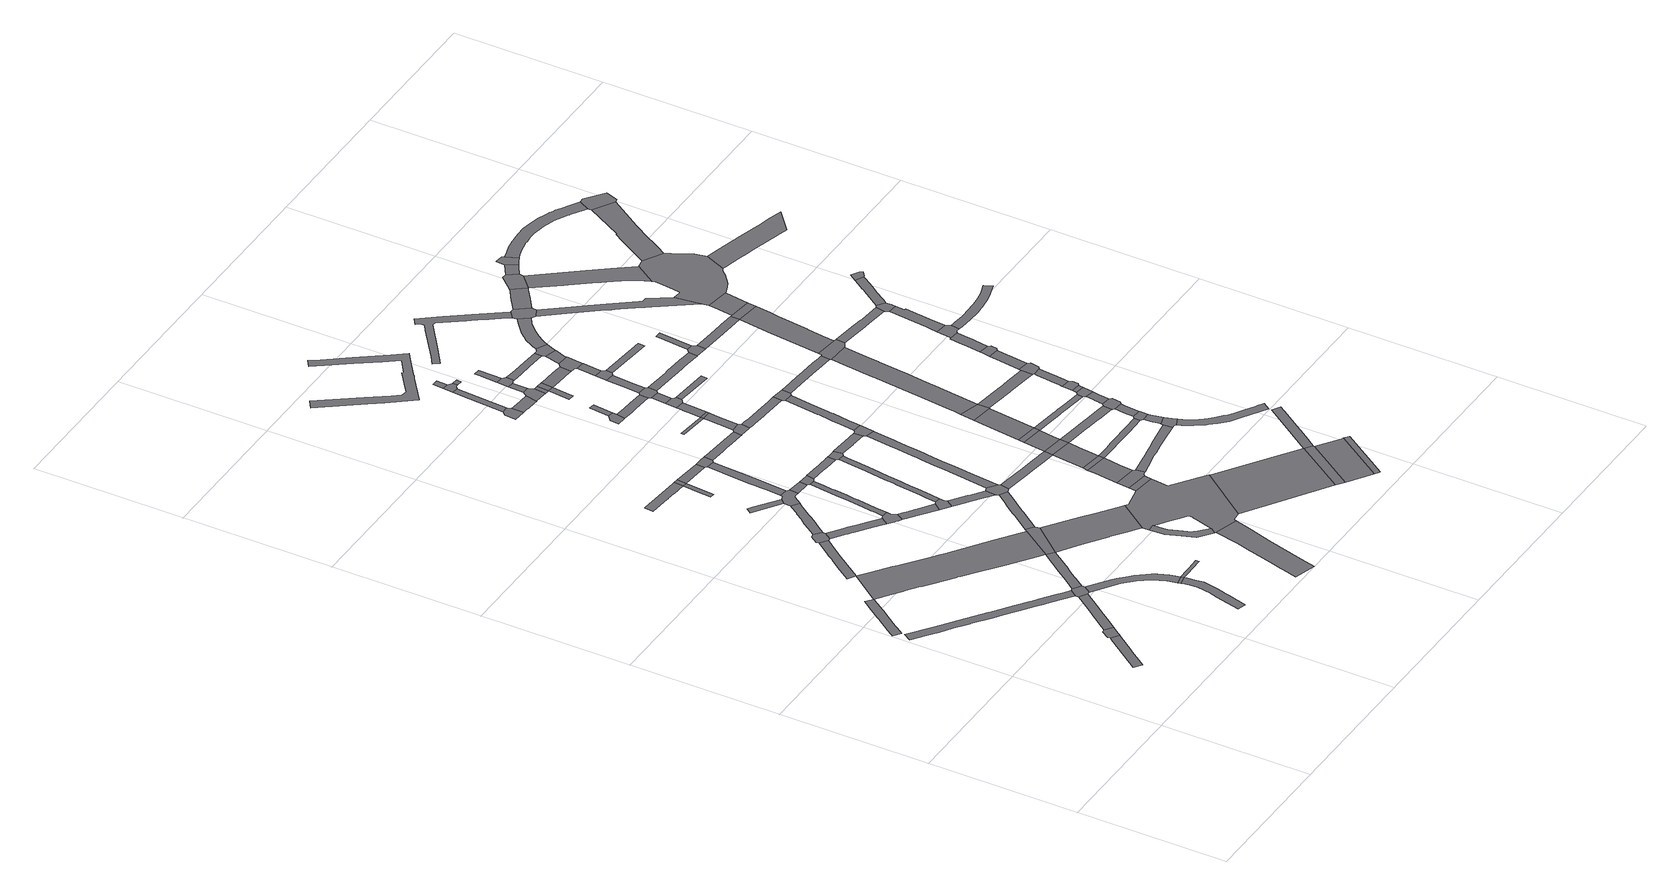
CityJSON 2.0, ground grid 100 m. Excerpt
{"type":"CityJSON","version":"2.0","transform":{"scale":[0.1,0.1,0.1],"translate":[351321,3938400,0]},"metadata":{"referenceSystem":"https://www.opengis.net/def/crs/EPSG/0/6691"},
"CityObjects":{
"road1":{"type":"Road","attributes":{"RoadStructureAttribute.sectionType":"1"},"geometry":[{"type":"MultiSurface","lod":"1","boundaries":[[[0,1,2,3,4,5,6,7,8]]]}]},
"road2":{"type":"Road","geometry":[{"type":"MultiSurface","lod":"1","boundaries":[[[9,4,3,10,11,12,13,14,15]]]}]},
"road3":{"type":"Road","attributes":{"RoadStructureAttribute.sectionType":"1"},"geometry":[{"type":"MultiSurface","lod":"1","boundaries":[[[16,17,18,19,20,21,22,23,24,25,26,27,28,29,30,31,32,33,34,35,36,37,38,39,40,41,42,43]]]}]},
"road4":{"type":"Road","attributes":{"RoadStructureAttribute.sectionType":"1"},"geometry":[{"type":"MultiSurface","lod":"1","boundaries":[[[44,45,46,47,48,49,14,13,50,51,52,53]]]}]},
"road5":{"type":"Road","attributes":{"function":"2","RoadStructureAttribute.sectionType":"1"},"geometry":[{"type":"MultiSurface","lod":"1","boundaries":[[[54,55,56,57,58,59,60,61,62,63,64,65,66,67,68,69,70,71,72,73,74,75,76,77,78,79,80,81,82,83,84,85,65,86,87,88,89,90,91,92,93,94,95,96,97,98,99,100,101,102,103,104]]]}]},
"road6":{"type":"Road","attributes":{"RoadStructureAttribute.sectionType":"1"},"geometry":[{"type":"MultiSurface","lod":"1","boundaries":[[[64,105,106,107,108,109,110,111,112,113,114,115,116,117]]]}]},
"road7":{"type":"Road","geometry":[{"type":"MultiSurface","lod":"1","boundaries":[[[43,42,44,53,118,119,120,121]]]}]},
"road8":{"type":"Road","attributes":{"RoadStructureAttribute.sectionType":"1"},"geometry":[{"type":"MultiSurface","lod":"1","boundaries":[[[122,123,124,125,126,127,128,129,130,131,132,133,134,135,136,137,138,119,118]]]}]},
"road9":{"type":"Road","attributes":{"RoadStructureAttribute.sectionType":"1"},"geometry":[{"type":"MultiSurface","lod":"1","boundaries":[[[139,140,141,142,143,144,145,146,147,148,149,150,151,152,153,154,155]]]}]},
"road10":{"type":"Road","attributes":{"RoadStructureAttribute.sectionType":"1"},"geometry":[{"type":"MultiSurface","lod":"1","boundaries":[[[120,156,157,158,159,160,161,162,103,163,164,121]]]}]},
"road11":{"type":"Road","geometry":[{"type":"MultiSurface","lod":"1","boundaries":[[[110,109,165,166,167,168,169,170]]]}]},
"road12":{"type":"Road","geometry":[{"type":"MultiSurface","lod":"1","boundaries":[[[127,148,147,128]]]}]},
"road13":{"type":"Road","attributes":{"RoadStructureAttribute.sectionType":"1"},"geometry":[{"type":"MultiSurface","lod":"1","boundaries":[[[171,172,173,174,175,176,166,165,177,178,179,180,181,182,183,184,185,186]]]}]},
"road14":{"type":"Road","attributes":{"RoadStructureAttribute.sectionType":"1"},"geometry":[{"type":"MultiSurface","lod":"1","boundaries":[[[187,188,189,190,191,192,193,194,168,167,195,196,197,198,199,200,201,202,203,204]]]}]},
"road15":{"type":"Road","attributes":{"RoadStructureAttribute.sectionType":"1"},"geometry":[{"type":"MultiSurface","lod":"1","boundaries":[[[147,205,206,207,208,209,210,128]]]}]},
"road16":{"type":"Road","attributes":{"RoadStructureAttribute.sectionType":"1"},"geometry":[{"type":"MultiSurface","lod":"1","boundaries":[[[211,212,213,214,215,216,217,218,219,220,221,222,223,224,225]]]}]},
"road17":{"type":"Road","attributes":{"RoadStructureAttribute.sectionType":"1"},"geometry":[{"type":"MultiSurface","lod":"1","boundaries":[[[226,227,228,229,230]]]}]},
"road18":{"type":"Road","geometry":[{"type":"MultiSurface","lod":"1","boundaries":[[[104,103,162,231,232,233]]]}]},
"road19":{"type":"Road","geometry":[{"type":"MultiSurface","lod":"1","boundaries":[[[185,234,235,236,237,238,239,240,241,242,186]]]}]},
"road20":{"type":"Road","geometry":[{"type":"MultiSurface","lod":"1","boundaries":[[[203,243,244,245,246,247,248,249,226,230,204]]]}]},
"road21":{"type":"Road","geometry":[{"type":"MultiSurface","lod":"1","boundaries":[[[250,211,225,251]]]}]},
"road22":{"type":"Road","attributes":{"RoadStructureAttribute.sectionType":"1"},"geometry":[{"type":"MultiSurface","lod":"1","boundaries":[[[252,253,254,255,256,238,237,257,258,259]]]}]},
"road23":{"type":"Road","attributes":{"RoadStructureAttribute.sectionType":"1"},"geometry":[{"type":"MultiSurface","lod":"1","boundaries":[[[250,251,225,260,261,262,251,263,264]]]}]},
"road24":{"type":"Road","attributes":{"RoadStructureAttribute.sectionType":"1"},"geometry":[{"type":"MultiSurface","lod":"1","boundaries":[[[241,265,266,267,268,269,270,271,272,273,274,275,276,277,278,279,280,281,282,283,284,285,286,242]]]}]},
"road25":{"type":"Road","attributes":{"function":"2","RoadStructureAttribute.sectionType":"1"},"geometry":[{"type":"MultiSurface","lod":"1","boundaries":[[[287,288,289,290,231,162,291,292,293,294,295,296,297,298]]]}]},
"road26":{"type":"Road","attributes":{"RoadStructureAttribute.sectionType":"1"},"geometry":[{"type":"MultiSurface","lod":"1","boundaries":[[[299,246,245,300]]]}]},
"road27":{"type":"Road","attributes":{"RoadStructureAttribute.sectionType":"1"},"geometry":[{"type":"MultiSurface","lod":"1","boundaries":[[[301,302,303,304,305,306,307,308,309,310,311,312,313,314]]]}]},
"road28":{"type":"Road","geometry":[{"type":"MultiSurface","lod":"1","boundaries":[[[315,252,259,316,317,318,319,320]]]}]},
"road29":{"type":"Road","attributes":{"RoadStructureAttribute.sectionType":"1"},"geometry":[{"type":"MultiSurface","lod":"1","boundaries":[[[321,322,323,324,325,326,327,248,247,328,329,330,331,332]]]}]},
"road30":{"type":"Road","attributes":{"RoadStructureAttribute.sectionType":"1"},"geometry":[{"type":"MultiSurface","lod":"1","boundaries":[[[333,334,335,336,337,338,233,232,339,340,341,342,343]]]}]},
"road31":{"type":"Road","geometry":[{"type":"MultiSurface","lod":"1","boundaries":[[[344,345,346,347,348,349,350,351,352,353,354,355,356,357,358]]]}]},
"road32":{"type":"Road","geometry":[{"type":"MultiSurface","lod":"1","boundaries":[[[276,275,359,360,361,299,300]]]}]},
"road33":{"type":"Road","attributes":{"RoadStructureAttribute.sectionType":"1"},"geometry":[{"type":"MultiSurface","lod":"1","boundaries":[[[362,363,364,365,318,317,366,367,368,369,370]]]}]},
"road34":{"type":"Road","geometry":[{"type":"MultiSurface","lod":"1","boundaries":[[[263,321,332,371,372,373,374,375,376,377,264]]]}]},
"road35":{"type":"Road","attributes":{"RoadStructureAttribute.sectionType":"1"},"geometry":[{"type":"MultiSurface","lod":"1","boundaries":[[[378,379,380,381,382,383,384,385,386,387,388,389,390,391,392,393,394,395,396,397,398,399,315,320]]]}]},
"road36":{"type":"Road","attributes":{"RoadStructureAttribute.sectionType":"1"},"geometry":[{"type":"MultiSurface","lod":"1","boundaries":[[[359,400,401,402,403,404,405,406,407,408,409,410,411,412,360]]]}]},
"road37":{"type":"Road","geometry":[{"type":"MultiSurface","lod":"1","boundaries":[[[413,343,342,414,415,416,417,362,370]]]}]},
"road38":{"type":"Road","attributes":{"RoadStructureAttribute.sectionType":"1"},"geometry":[{"type":"MultiSurface","lod":"1","boundaries":[[[418,419,420,421,422,423,424,425,426,373,372]]]}]},
"road39":{"type":"Road","geometry":[{"type":"MultiSurface","lod":"1","boundaries":[[[344,358,427,428,429,430,431,432,433,434,435,436,437,350,349,314,313,438,439,440,441,442,443,444,445,446,287,298]]]}]},
"road40":{"type":"Road","geometry":[{"type":"MultiSurface","lod":"1","boundaries":[[[447,448,449,450,451,452,453]]]}]},
"road41":{"type":"Road","geometry":[{"type":"MultiSurface","lod":"1","boundaries":[[[388,454,455,456,457,458,459,406,405,389]]]}]},
"road42":{"type":"Road","attributes":{"RoadStructureAttribute.sectionType":"1"},"geometry":[{"type":"MultiSurface","lod":"1","boundaries":[[[460,461,462,463,464,465,466,467,468,469,470,471,472,473,417,416,474,475,476,477,478,479,480,481,482,483,484,485,486,487,488,489]]]}]},
"road43":{"type":"Road","geometry":[{"type":"MultiSurface","lod":"1","boundaries":[[[490,491,492,493,494,495]]]}]},
"road44":{"type":"Road","attributes":{"RoadStructureAttribute.sectionType":"1"},"geometry":[{"type":"MultiSurface","lod":"1","boundaries":[[[496,497,448,447,498,499]]]}]},
"road45":{"type":"Road","attributes":{"RoadStructureAttribute.sectionType":"1"},"geometry":[{"type":"MultiSurface","lod":"1","boundaries":[[[500,501,502,503,453,452,504,505,506,507,508]]]}]},
"road46":{"type":"Road","attributes":{"RoadStructureAttribute.sectionType":"1"},"geometry":[{"type":"MultiSurface","lod":"1","boundaries":[[[509,510,511,512,513,514,515,516,517,518,519,520,521,522,523,524,415,414]]]}]},
"road47":{"type":"Road","attributes":{"RoadStructureAttribute.sectionType":"1"},"geometry":[{"type":"MultiSurface","lod":"1","boundaries":[[[525,526,527,528]]]}]},
"road48":{"type":"Road","attributes":{"RoadStructureAttribute.sectionType":"1"},"geometry":[{"type":"MultiSurface","lod":"1","boundaries":[[[529,530,531,532,533,534,535,536,537,538,539,540,541,542,543,544,545,546,547,548,549,550,551,552,553,554,555]]]}]},
"road49":{"type":"Road","attributes":{"function":"3","RoadStructureAttribute.sectionType":"1"},"geometry":[{"type":"MultiSurface","lod":"1","boundaries":[[[556,557,445,444]]]}]},
"road50":{"type":"Road","geometry":[{"type":"MultiSurface","lod":"1","boundaries":[[[558,559,560,424,423,561,562,563]]]}]},
"road51":{"type":"Road","attributes":{"RoadStructureAttribute.sectionType":"1"},"geometry":[{"type":"MultiSurface","lod":"1","boundaries":[[[564,565,566,567,568,569,570,571,455,454]]]}]},
"road52":{"type":"Road","attributes":{"RoadStructureAttribute.sectionType":"1"},"geometry":[{"type":"MultiSurface","lod":"1","boundaries":[[[490,572,573,491]]]}]},
"road53":{"type":"Road","geometry":[{"type":"MultiSurface","lod":"1","boundaries":[[[556,574,575,576,577,578,557]]]}]},
"road54":{"type":"Road","geometry":[{"type":"MultiSurface","lod":"1","boundaries":[[[579,496,499,580,581,582,583]]]}]},
"road55":{"type":"Road","attributes":{"RoadStructureAttribute.sectionType":"1"},"geometry":[{"type":"MultiSurface","lod":"1","boundaries":[[[584,585,579,583]]]}]},
"road56":{"type":"Road","attributes":{"RoadStructureAttribute.sectionType":"1"},"geometry":[{"type":"MultiSurface","lod":"1","boundaries":[[[586,587,560,559,588,589,590,528]]]}]},
"road57":{"type":"Road","geometry":[{"type":"MultiSurface","lod":"1","boundaries":[[[507,591,592,593,594,595,596,597,508]]]}]},
"road58":{"type":"Road","attributes":{"function":"3","RoadStructureAttribute.sectionType":"1"},"geometry":[{"type":"MultiSurface","lod":"1","boundaries":[[[598,599,600,578,577,601,602,603]]]}]},
"road59":{"type":"Road","attributes":{"RoadStructureAttribute.sectionType":"1"},"geometry":[{"type":"MultiSurface","lod":"1","boundaries":[[[494,604,605,606,607,608,609,610,495]]]}]},
"road60":{"type":"Road","geometry":[{"type":"MultiSurface","lod":"1","boundaries":[[[590,611,525,528]]]}]},
"road61":{"type":"Road","attributes":{"RoadStructureAttribute.sectionType":"1"},"geometry":[{"type":"MultiSurface","lod":"1","boundaries":[[[612,613,582,581]]]}]},
"road62":{"type":"Road","attributes":{"RoadStructureAttribute.sectionType":"1"},"geometry":[{"type":"MultiSurface","lod":"1","boundaries":[[[596,614,615,597]]]}]},
"road63":{"type":"Road","attributes":{"RoadStructureAttribute.sectionType":"1"},"geometry":[{"type":"MultiSurface","lod":"1","boundaries":[[[616,617,618,619,620,621]]]}]},
"road64":{"type":"Road","geometry":[{"type":"MultiSurface","lod":"1","boundaries":[[[598,603,622,623]]]}]},
"road65":{"type":"Road","attributes":{"RoadStructureAttribute.sectionType":"1"},"geometry":[{"type":"MultiSurface","lod":"1","boundaries":[[[611,624,625,626,627,628,629,630,631,632,633,525]]]}]},
"road66":{"type":"Road","attributes":{"RoadStructureAttribute.sectionType":"1"},"geometry":[{"type":"MultiSurface","lod":"1","boundaries":[[[593,616,634,635,594]]]}]},
"road67":{"type":"Road","geometry":[{"type":"MultiSurface","lod":"1","boundaries":[[[636,637,638,639,640,641,568,567,460,489]]]}]},
"road68":{"type":"Road","geometry":[{"type":"MultiSurface","lod":"1","boundaries":[[[616,621,642,634]]]}]},
"road69":{"type":"Road","geometry":[{"type":"MultiSurface","lod":"1","boundaries":[[[614,643,644,645,646,647,648,649,615]]]}]},
"road70":{"type":"Road","attributes":{"function":"2","RoadStructureAttribute.sectionType":"1"},"geometry":[{"type":"MultiSurface","lod":"1","boundaries":[[[650,651,652,440,439,653]]]}]},
"road71":{"type":"Road","attributes":{"function":"3","RoadStructureAttribute.sectionType":"1"},"geometry":[{"type":"MultiSurface","lod":"1","boundaries":[[[622,654,655,656,657,514,623]]]}]},
"road72":{"type":"Road","geometry":[{"type":"MultiSurface","lod":"1","boundaries":[[[658,659,660,661,629,628,662]]]}]},
"road73":{"type":"Road","attributes":{"RoadStructureAttribute.sectionType":"1"},"geometry":[{"type":"MultiSurface","lod":"1","boundaries":[[[663,664,665,666,667,668,669,558,563,670,671,672,673,674,675,676,677]]]}]},
"road74":{"type":"Road","attributes":{"RoadStructureAttribute.sectionType":"1"},"geometry":[{"type":"MultiSurface","lod":"1","boundaries":[[[647,678,679,680,681,648]]]}]},
"road75":{"type":"Road","attributes":{"RoadStructureAttribute.sectionType":"1"},"geometry":[{"type":"MultiSurface","lod":"1","boundaries":[[[682,661,660,683]]]}]},
"road76":{"type":"Road","geometry":[{"type":"MultiSurface","lod":"1","boundaries":[[[657,684,515,514]]]}]},
"road77":{"type":"Road","geometry":[{"type":"MultiSurface","lod":"1","boundaries":[[[608,607,682,683,685,686,687,688]]]}]},
"road78":{"type":"Road","attributes":{"RoadStructureAttribute.sectionType":"1"},"geometry":[{"type":"MultiSurface","lod":"1","boundaries":[[[689,690,691,692,693,694,640,639,695,696,697,698,699,700,701,702,703,704]]]}]},
"road79":{"type":"Road","attributes":{"RoadStructureAttribute.sectionType":"1"},"geometry":[{"type":"MultiSurface","lod":"1","boundaries":[[[705,706,707,708,709,642,621,710,711,712,713,714]]]}]},
"road80":{"type":"Road","attributes":{"function":"3","RoadStructureAttribute.sectionType":"1"},"geometry":[{"type":"MultiSurface","lod":"1","boundaries":[[[684,715,716,717,718,719,720,515]]]}]},
"road81":{"type":"Road","attributes":{"RoadStructureAttribute.sectionType":"1"},"geometry":[{"type":"MultiSurface","lod":"1","boundaries":[[[687,721,722,723,724,725,688]]]}]},
"road82":{"type":"Road","geometry":[{"type":"MultiSurface","lod":"1","boundaries":[[[718,717,726,727]]]}]},
"road83":{"type":"Road","attributes":{"RoadStructureAttribute.sectionType":"1"},"geometry":[{"type":"MultiSurface","lod":"1","boundaries":[[[728,729,730,731,646,645,732,733,734]]]}]},
"road84":{"type":"Road","attributes":{"RoadStructureAttribute.sectionType":"1"},"geometry":[{"type":"MultiSurface","lod":"1","boundaries":[[[735,736,658,662]]]}]},
"road85":{"type":"Road","attributes":{"RoadStructureAttribute.sectionType":"1"},"geometry":[{"type":"MultiSurface","lod":"1","boundaries":[[[575,737,738,739,740,741,742,743,744,745,746,747,748,749,750,576]]]}]},
"road86":{"type":"Road","geometry":[{"type":"MultiSurface","lod":"1","boundaries":[[[751,752,753,754,724,723,755]]]}]},
"road87":{"type":"Road","geometry":[{"type":"MultiSurface","lod":"1","boundaries":[[[756,757,758,663,677,689,704]]]}]},
"road88":{"type":"Road","attributes":{"RoadStructureAttribute.sectionType":"1"},"geometry":[{"type":"MultiSurface","lod":"1","boundaries":[[[759,760,753,752,761,762,763]]]}]},
"road89":{"type":"Road","attributes":{"function":"3","RoadStructureAttribute.sectionType":"1"},"geometry":[{"type":"MultiSurface","lod":"1","boundaries":[[[726,764,765,766,767,727]]]}]},
"road90":{"type":"Road","geometry":[{"type":"MultiSurface","lod":"1","boundaries":[[[768,769,770,650,653]]]}]},
"road91":{"type":"Road","attributes":{"RoadStructureAttribute.sectionType":"1"},"geometry":[{"type":"MultiSurface","lod":"1","boundaries":[[[603,771,772,773,774,775,776,777,778,779,780,781,782,783,622]]]}]},
"road92":{"type":"Road","geometry":[{"type":"MultiSurface","lod":"1","boundaries":[[[713,784,763,762,785,786,787,788,789,714]]]}]},
"road93":{"type":"Road","attributes":{"RoadStructureAttribute.sectionType":"1"},"geometry":[{"type":"MultiSurface","lod":"1","boundaries":[[[788,790,791,792,793,794,795,796,797,789]]]}]},
"road94":{"type":"Road","geometry":[{"type":"MultiSurface","lod":"1","boundaries":[[[798,799,766,765,800,801]]]}]},
"road95":{"type":"Road","attributes":{"RoadStructureAttribute.sectionType":"1"},"geometry":[{"type":"MultiSurface","lod":"1","boundaries":[[[802,803,804,805,806,807,808,809,810,811,812,813,814,815,816,817,818,819,686,685]]]}]},
"road96":{"type":"Road","attributes":{"function":"2","RoadStructureAttribute.sectionType":"1"},"geometry":[{"type":"MultiSurface","lod":"1","boundaries":[[[820,821,769,768,822,823]]]}]},
"road97":{"type":"Road","attributes":{"RoadStructureAttribute.sectionType":"1"},"geometry":[{"type":"MultiSurface","lod":"1","boundaries":[[[824,825,826,827,828,829,830,831,684,657,832,833,834,835,836,837,838,839,840]]]}]},
"road98":{"type":"Road","geometry":[{"type":"MultiSurface","lod":"1","boundaries":[[[841,728,734,794,793,842,843,844,845,846,847]]]}]},
"road99":{"type":"Road","attributes":{"RoadStructureAttribute.sectionType":"1"},"geometry":[{"type":"MultiSurface","lod":"1","boundaries":[[[848,849,751,755]]]}]},
"road100":{"type":"Road","geometry":[{"type":"MultiSurface","lod":"1","boundaries":[[[822,850,851,852,853,823]]]}]},
"road101":{"type":"Road","attributes":{"RoadStructureAttribute.sectionType":"1"},"geometry":[{"type":"MultiSurface","lod":"1","boundaries":[[[717,854,855,856,857,858,859,860,861,862,863,864,865,866,867,726]]]}]},
"road102":{"type":"Road","geometry":[{"type":"MultiSurface","lod":"1","boundaries":[[[868,869,870,871,872,873,874,875,876,877,878,879,880,881,882,883,884,885,886,887,888,889,890]]]}]},
"road103":{"type":"Road","attributes":{"RoadStructureAttribute.sectionType":"1"},"geometry":[{"type":"MultiSurface","lod":"1","boundaries":[[[891,892,893,894,895,896,897,898,757,756,899,900,901,902,903,904,905]]]}]},
"road104":{"type":"Road","geometry":[{"type":"MultiSurface","lod":"1","boundaries":[[[906,907,908,744,743,909,910,911]]]}]},
"road105":{"type":"Road","attributes":{"RoadStructureAttribute.sectionType":"1"},"geometry":[{"type":"MultiSurface","lod":"1","boundaries":[[[912,913,914,915,908,907,916,917,918,919]]]}]},
"road106":{"type":"Road","geometry":[{"type":"MultiSurface","lod":"1","boundaries":[[[776,919,918,920,921,922,923,924,777]]]}]},
"road107":{"type":"Road","attributes":{"RoadStructureAttribute.sectionType":"1"},"geometry":[{"type":"MultiSurface","lod":"1","boundaries":[[[846,925,926,927,928,929,930,931,932,933,934,935,936,937,938,939,940,941,847]]]}]},
"road108":{"type":"Road","attributes":{"function":"3","RoadStructureAttribute.sectionType":"1"},"geometry":[{"type":"MultiSurface","lod":"1","boundaries":[[[942,943,944,945,946,947,948,798,801,949,950,951,952,953,954,955,956,957]]]}]},
"road109":{"type":"Road","attributes":{"RoadStructureAttribute.sectionType":"1"},"geometry":[{"type":"MultiSurface","lod":"1","boundaries":[[[958,959,960,961,923,922]]]}]},
"road110":{"type":"Road","geometry":[{"type":"MultiSurface","lod":"1","boundaries":[[[962,811,810,963,964,965]]]}]},
"road111":{"type":"Road","geometry":[{"type":"MultiSurface","lod":"1","boundaries":[[[966,967,960,959,968,969,970,971,824,840]]]}]},
"road112":{"type":"Road","attributes":{"RoadStructureAttribute.sectionType":"1"},"geometry":[{"type":"MultiSurface","lod":"1","boundaries":[[[770,972,973,974,975,976,977,978,979,980,650]]]}]},
"road113":{"type":"Road","attributes":{"RoadStructureAttribute.sectionType":"1"},"geometry":[{"type":"MultiSurface","lod":"1","boundaries":[[[800,981,982,983,984,985,986,987,988,989,801]]]}]},
"road114":{"type":"Road","attributes":{"RoadStructureAttribute.sectionType":"1"},"geometry":[{"type":"MultiSurface","lod":"1","boundaries":[[[910,990,991,992,993,994,995,996,997,998,999,1000,1001,1002,1003,1004,1005,1006,1007,1008,1009,1010,1011,1012,1013,1014,911]]]}]},
"road115":{"type":"Road","attributes":{"RoadStructureAttribute.sectionType":"1"},"geometry":[{"type":"MultiSurface","lod":"1","boundaries":[[[1015,1016,1017,1018,1019,971,970,1020,1021,1022]]]}]},
"road116":{"type":"Road","attributes":{"RoadStructureAttribute.sectionType":"1"},"geometry":[{"type":"MultiSurface","lod":"1","boundaries":[[[965,1023,1024,962]]]}]},
"road117":{"type":"Road","geometry":[{"type":"MultiSurface","lod":"1","boundaries":[[[1025,1026,861,860,1015,1022]]]}]},
"road118":{"type":"Road","attributes":{"RoadStructureAttribute.sectionType":"1"},"geometry":[{"type":"MultiSurface","lod":"1","boundaries":[[[1027,1028,1026,1025]]]}]},
"road119":{"type":"Road","geometry":[{"type":"MultiSurface","lod":"1","boundaries":[[[931,930,1029,1030,1031,1032,868,890]]]}]},
"road120":{"type":"Road","geometry":[{"type":"MultiSurface","lod":"1","boundaries":[[[1033,1034,1035,1036,1037,1028,1027,1038,1039,1040]]]}]},
"road121":{"type":"Road","geometry":[{"type":"MultiSurface","lod":"1","boundaries":[[[956,1041,1042,1043,1044,1045,891,905,957]]]}]},
"road122":{"type":"Road","attributes":{"RoadStructureAttribute.sectionType":"1"},"geometry":[{"type":"MultiSurface","lod":"1","boundaries":[[[1046,1047,1048,1049,1050,1051,1033,1040,1052,1053,1054,1055,1056]]]}]},
"road123":{"type":"Road","attributes":{"function":"3","RoadStructureAttribute.sectionType":"1"},"geometry":[{"type":"MultiSurface","lod":"1","boundaries":[[[1043,1057,1058,1059,1060,1061,1062,1063,1064,1065,1066,1067,964,963,1068,1063,1069,1044]]]}]},
"road124":{"type":"Road","geometry":[{"type":"MultiSurface","lod":"1","boundaries":[[[1070,1071,1072,1073,985,984,1046,1056]]]}]},
"road125":{"type":"Road","attributes":{"RoadStructureAttribute.sectionType":"1"},"geometry":[{"type":"MultiSurface","lod":"1","boundaries":[[[1074,1075,1076,1077,1078,1079,1080,1081,1082,1083,1032,1031]]]}]},
"road126":{"type":"Road","attributes":{"RoadStructureAttribute.sectionType":"1"},"geometry":[{"type":"MultiSurface","lod":"1","boundaries":[[[1084,1085,1086,1087,1088,1089,1090,1091,1092,1093,1094,1095,1096,1097,1098,1099,1100,1101,1102,1103,1104,1105,1030,1029]]]}]},
"road127":{"type":"Road","attributes":{"RoadStructureAttribute.sectionType":"1"},"geometry":[{"type":"MultiSurface","lod":"1","boundaries":[[[1106,1107,1073,1072,1108,1109,1110,1111]]]}]},
"road128":{"type":"Road","geometry":[{"type":"MultiSurface","lod":"1","boundaries":[[[1112,1113,1114,1115,1116,1106,1111]]]}]},
"road129":{"type":"Road","attributes":{"RoadStructureAttribute.sectionType":"1"},"geometry":[{"type":"MultiSurface","lod":"1","boundaries":[[[1117,1118,1119,1120,1121,1122,1123,1124,1125,1126,1127,1128,1129,1115,1114]]]}]},
"road130":{"type":"Road","geometry":[{"type":"MultiSurface","lod":"1","boundaries":[[[1130,1131,1078,1077,1132,1133,1134]]]}]},
"road131":{"type":"Road","geometry":[{"type":"MultiSurface","lod":"1","boundaries":[[[1062,1135,1136,1137,1064,1063]]]}]},
"road132":{"type":"Road","attributes":{"RoadStructureAttribute.sectionType":"1"},"geometry":[{"type":"MultiSurface","lod":"1","boundaries":[[[1138,1139,1140,1141,1042,1041,1142,1143,1144,1145]]]}]},
"road133":{"type":"Road","geometry":[{"type":"MultiSurface","lod":"1","boundaries":[[[1135,1146,1147,1148,1149,1136]]]}]},
"road134":{"type":"Road","geometry":[{"type":"MultiSurface","lod":"1","boundaries":[[[1150,1122,1121,1151,1152,1153,1154,1155]]]}]},
"road135":{"type":"Road","attributes":{"RoadStructureAttribute.sectionType":"1"},"geometry":[{"type":"MultiSurface","lod":"1","boundaries":[[[1156,1130,1134,1157,1158]]]}]},
"road136":{"type":"Road","attributes":{"RoadStructureAttribute.sectionType":"1"},"geometry":[{"type":"MultiSurface","lod":"1","boundaries":[[[1159,1160,1161,1132,1077,1162,1163,1164,1165,1166,1167,1168,1169,1170,1171,1172]]]}]},
"road137":{"type":"Road","attributes":{"RoadStructureAttribute.sectionType":"1"},"geometry":[{"type":"MultiSurface","lod":"1","boundaries":[[[1154,1173,1174,1175,1176,1177,1178,1179,1180,1181,1182,1155]]]}]},
"road138":{"type":"Road","geometry":[{"type":"MultiSurface","lod":"1","boundaries":[[[1183,1184,1185,1186,1156,1158,1187,1188,1189]]]}]},
"road139":{"type":"Road","geometry":[{"type":"MultiSurface","lod":"1","boundaries":[[[1178,1190,1191,1192,1193,1145,1144,1179]]]}]},
"road140":{"type":"Road","geometry":[{"type":"MultiSurface","lod":"1","boundaries":[[[1194,1195,1196,1197,1198,1199,1097,1096,1148,1147,1200,1201,1202,1203,1204,1205,1206,1207,1208,1209,1210,1211,1172,1171]]]}]},
"road141":{"type":"Road","attributes":{"RoadStructureAttribute.sectionType":"1"},"geometry":[{"type":"MultiSurface","lod":"1","boundaries":[[[1152,1212,1213,1214,1215,1216,1217,1218,1219,1220,1221,1222,1223,1224,1225,1226,1227,1228,1229,1230,1231,1232,1233,1153]]]}]},
"road142":{"type":"Road","attributes":{"RoadStructureAttribute.sectionType":"1"},"geometry":[{"type":"MultiSurface","lod":"1","boundaries":[[[1234,1235,1236,1237,1238,1239,1240,1241,1242,1193,1192,1243,1244,1245,1246,1247,1248,1249,1250,1251]]]}]},
"road143":{"type":"Road","geometry":[{"type":"MultiSurface","lod":"1","boundaries":[[[1252,1253,1254,1234,1251,1255]]]}]},
"road144":{"type":"Road","attributes":{"RoadStructureAttribute.sectionType":"1"},"geometry":[{"type":"MultiSurface","lod":"1","boundaries":[[[1188,1256,1257,1258,1259,1260,1261,1262,1263,1264,1265,1266,1267,1268,1269,1270,1271,1272,1273,1274,1275,1276,1277,1278,1279,1280,1281,1282,1283,1284,1285,1286,1287,1288,1289,1290,1291,1292,1293,1294,1295,1296,1297,1298,1189]]]}]},
"road145":{"type":"Road","attributes":{"function":"3","RoadStructureAttribute.sectionType":"1"},"geometry":[{"type":"MultiSurface","lod":"1","boundaries":[[[1299,1300,1301,1302,1303,1304,1305,1306,1307,1308,1211,1210]]]}]},
"road146":{"type":"Road","attributes":{"RoadStructureAttribute.sectionType":"1"},"geometry":[{"type":"MultiSurface","lod":"1","boundaries":[[[1309,1310,1311,1312,1313,1314,1315,1316,1317,1318,1319,1205,1204,1320,1321,1322,1323,1324,1325,1326,1327,1328,1329,1330]]]}]},
"road147":{"type":"Road","geometry":[{"type":"MultiSurface","lod":"1","boundaries":[[[1281,1280,1304,1303,1331,1332,1333]]]}]}
},
"vertices":[
[510,439,0],[562,510,0],[567,516,0],[667,653,0],[618,687,0],[611,678,0],[518,552,0],[428,429,0],[477,394,0],
[617,707,0],[671,657,0],[678,667,0],[680,670,0],[719,723,0],[670,759,0],[650,757,0],
[886,1147,0],[832,1187,0],[753,1244,0],[720,1269,0],[708,1278,0],[628,1336,0],[495,1434,0],[492,1436,0],[490,1438,0],[375,1522,0],[211,1643,0],[58,1753,0],[25,1702,0],[114,1638,0],[135,1623,0],[177,1590,0],[256,1535,0],[298,1504,0],[340,1474,0],[342,1472,0],[458,1386,0],[511,1348,0],[592,1288,0],[677,1225,0],[721,1193,0],[754,1169,0],[883,1074,0],[919,1123,0],
[886,1054,0],[822,967,0],[781,910,0],[762,884,0],[716,821,0],[694,792,0],[758,776,0],[809,846,0],[846,897,0],[936,1019,0],
[1274,1661,0],[1137,1762,0],[1091,1794,0],[883,1943,0],[849,1969,0],[805,2003,0],[795,2011,0],[643,2127,0],[616,2147,0],[500,2234,0],[428,2288,0],[277,2085,0],[231,2118,0],[195,2067,0],[130,1977,0],[121,1963,0],[120,1962,0],[108,1946,0],[58,1877,0],[54,1872,0],[53,1871,0],[16,1818,0],[10,1809,0],[58,1773,0],[93,1822,0],[109,1844,0],[154,1907,0],[169,1928,0],[203,1977,0],[209,1986,0],[247,2040,0],[274,2080,0],[315,2057,0],[333,2045,0],[354,2029,0],[372,2016,0],[430,1974,0],[443,1965,0],[511,1916,0],[530,1901,0],[588,1854,0],[699,1774,0],[720,1759,0],[726,1755,0],[727,1754,0],[825,1679,0],[886,1631,0],[949,1585,0],[1123,1456,0],[1159,1428,0],[1306,1637,0],
[551,2459,0],[578,2497,0],[608,2536,0],[653,2595,0],[658,2602,0],[609,2637,0],[574,2591,0],[534,2537,0],[527,2527,0],[506,2496,0],[490,2475,0],[452,2423,0],[377,2320,0],
[956,1022,0],[990,1071,0],[987,1091,0],[938,1126,0],
[1121,904,0],[1187,838,0],[1244,764,0],[1280,680,0],[1284,663,0],[1293,618,0],[1354,632,0],[1341,682,0],[1337,700,0],[1309,764,0],[1306,771,0],[1297,794,0],[1235,873,0],[1233,876,0],[1210,898,0],[1155,950,0],[1132,967,0],
[1295,166,0],[1329,292,0],[1337,324,0],[1341,337,0],[1354,383,0],[1372,489,0],[1367,536,0],[1361,595,0],[1357,609,0],[1298,596,0],[1300,587,0],[1307,545,0],[1311,489,0],[1296,402,0],[1295,397,0],[1280,344,0],[1236,181,0],
[1037,1159,0],[1040,1163,0],[1068,1201,0],[1098,1243,0],[1102,1246,0],[1154,1318,0],[1207,1391,0],[1051,1280,0],[994,1202,0],
[678,2605,0],[713,2654,0],[715,2672,0],[667,2710,0],[642,2706,0],[607,2657,0],
[965,2469,0],[923,2500,0],[904,2513,0],[877,2533,0],[832,2567,0],[809,2584,0],[768,2538,0],[772,2534,0],[796,2519,0],[801,2514,0],[812,2505,0],[907,2436,0],[918,2427,0],[937,2413,0],[970,2389,0],[1007,2439,0],
[843,2952,0],[805,2900,0],[803,2898,0],[801,2895,0],[768,2849,0],[734,2807,0],[732,2804,0],[708,2769,0],[759,2735,0],[764,2742,0],[776,2758,0],[808,2804,0],[820,2819,0],[825,2828,0],[841,2850,0],[891,2919,0],[898,2929,0],[850,2963,0],
[1406,610,0],[1454,611,0],[1540,613,0],[1539,635,0],[1456,634,0],[1419,633,0],
[721,3672,0],[710,3673,0],[567,3686,0],[565,3686,0],[561,3686,0],[426,3697,0],[413,3698,0],[408,3638,0],[558,3626,0],[562,3625,0],[565,3624,0],[624,3619,0],[625,3619,0],[629,3619,0],[716,3611,0],
[882,3043,0],[734,3149,0],[701,3172,0],[676,3137,0],[853,3014,0],
[1373,1589,0],[1369,1621,0],[1320,1657,0],
[1012,2357,0],[1025,2348,0],[1032,2343,0],[1051,2331,0],[1085,2382,0],[1067,2411,0],[1070,2433,0],[1071,2443,0],[1030,2448,0],
[941,2987,0],[959,2992,0],[983,2990,0],[986,3048,0],[969,3061,0],[913,3065,0],[912,3052,0],
[752,3669,0],[746,3608,0],
[1282,2238,0],[1180,2313,0],[1179,2314,0],[1143,2339,0],[1111,2363,0],[1076,2314,0],[1084,2308,0],[1245,2190,0],
[705,3489,0],[699,3416,0],[731,3414,0],[938,3592,0],[942,3651,0],
[1074,2470,0],[1077,2494,0],[1081,2531,0],[1096,2651,0],[1099,2681,0],[1100,2689,0],[1106,2733,0],[1116,2819,0],[1118,2843,0],[1126,2904,0],[1133,2969,0],[1095,2972,0],[1091,2936,0],[1086,2895,0],[1070,2764,0],[1069,2753,0],[1061,2692,0],[1052,2620,0],[1049,2592,0],[1041,2531,0],[1041,2527,0],[1037,2499,0],
[1815,1267,0],[1779,1293,0],[1672,1371,0],[1587,1433,0],[1296,1330,0],[1350,1293,0],[1496,1193,0],[1499,1191,0],[1593,1121,0],[1618,1103,0],[1647,1081,0],[1668,1066,0],
[1086,3038,0],[1081,2985,0],
[1806,503,0],[1779,404,0],[1777,398,0],[1735,244,0],[1714,165,0],[1708,142,0],[1681,45,0],[1826,4,0],[1854,109,0],[1923,361,0],[1964,499,0],[1982,559,0],[2000,623,0],[1841,668,0],
[1302,2246,0],[1283,2163,0],[1309,2143,0],[1344,2192,0],[1337,2211,0],[1341,2241,0],
[952,3579,0],[950,3550,0],[938,3395,0],[928,3290,0],[925,3238,0],[924,3213,0],[921,3173,0],[981,3209,0],[984,3245,0],[995,3380,0],[995,3391,0],[1010,3574,0],
[1491,1887,0],[1480,1872,0],[1437,1815,0],[1428,1803,0],[1410,1778,0],[1409,1778,0],[1466,1752,0],[1476,1767,0],[1573,1897,0],[1596,1928,0],[1543,1957,0],
[1671,1021,0],[1676,921,0],[1711,826,0],[1742,745,0],[1764,728,0],[1833,674,0],[1863,713,0],[1805,768,0],[1785,787,0],[1775,796,0],[1757,845,0],[1726,931,0],[1725,957,0],[1723,992,0],[1721,1024,0],
[1153,2980,0],[1162,3031,0],[1153,3032,0],
[1543,2047,0],[1457,2109,0],[1449,2116,0],[1365,2177,0],[1341,2120,0],[1378,2092,0],[1386,2087,0],[1466,2029,0],[1537,1976,0],
[1020,3583,0],[1025,3587,0],[1030,3644,0],[989,3648,0],[976,3648,0],[960,3649,0],[957,3649,0],
[1351,2310,0],[1364,2409,0],[1370,2457,0],[1378,2516,0],[1381,2527,0],[1388,2577,0],[1393,2618,0],[1408,2728,0],[1423,2843,0],[1432,2912,0],[1436,2943,0],[1395,2946,0],[1383,2854,0],[1370,2755,0],[1356,2653,0],[1348,2593,0],[1343,2556,0],[1340,2528,0],[1330,2454,0],[1327,2434,0],[1317,2358,0],[1311,2314,0],
[1202,2979,0],[1259,2973,0],[1266,2972,0],[1293,2969,0],[1331,2965,0],[1380,2961,0],[1384,3016,0],[1368,3017,0],[1364,3018,0],[1361,3018,0],[1303,3021,0],[1274,3023,0],[1270,3023,0],
[1542,1961,0],[1623,1938,0],[1637,1998,0],[1629,2011,0],[1570,2059,0],
[1138,3577,0],[1171,3575,0],[1228,3570,0],[1313,3563,0],[1316,3563,0],[1325,3562,0],[1333,3620,0],[1235,3627,0],[1084,3639,0],
[1734,1015,0],[1755,999,0],[1806,962,0],[1808,961,0],[1860,923,0],[1903,892,0],[1911,886,0],[1904,859,0],[1903,858,0],[1897,834,0],[1869,734,0],[2005,640,0],[2066,649,0],[2320,986,0],[2309,995,0],[2109,1145,0],[2117,1220,0],[2122,1262,0],[1972,1279,0],[1836,1251,0],
[892,4891,0],[844,4889,0],[824,4869,0],[817,4789,0],[859,4786,0],[897,4783,0],[900,4863,0],
[1456,2956,0],[1450,3016,0],[1449,3016,0],[1448,3013,0],[1448,3012,0],[1411,3015,0],
[1681,2923,0],[1667,2815,0],[1659,2755,0],[1652,2696,0],[1638,2591,0],[1637,2578,0],[1633,2553,0],[1629,2524,0],[1621,2458,0],[1615,2408,0],[1610,2373,0],[1608,2355,0],[1594,2239,0],[1589,2208,0],[1649,2190,0],[1661,2298,0],[1661,2299,0],[1668,2348,0],[1670,2367,0],[1675,2412,0],[1689,2523,0],[1691,2532,0],[1693,2547,0],[1696,2571,0],[1703,2622,0],[1706,2650,0],[1719,2748,0],[1721,2765,0],[1730,2834,0],[1740,2908,0],
[1151,4327,0],[1111,4332,0],[1079,4304,0],[1074,4244,0],[1135,4239,0],[1148,4299,0],
[872,5241,0],[863,5125,0],[906,5102,0],[915,5238,0],
[998,4855,0],[986,4856,0],[956,4859,0],[926,4861,0],[933,4780,0],[949,4778,0],[1009,4774,0],[1034,4772,0],[1052,4851,0],
[1763,1919,0],[1802,1914,0],[1854,1907,0],[1911,1899,0],[1970,1891,0],[2047,1881,0],[2057,1940,0],[2030,1944,0],[2023,1945,0],[2015,1946,0],[1999,1948,0],[1940,1956,0],[1825,1971,0],[1819,1972,0],[1810,1974,0],[1774,1980,0],
[1366,3858,0],[1168,3878,0],[1166,3858,0],[1364,3838,0],
[738,6029,0],[838,5889,0],[934,5753,0],[1001,5658,0],[901,5587,0],[893,5596,0],[846,5561,0],[809,5534,0],[741,5480,0],[704,5487,0],[665,5536,0],[572,5666,0],[385,5928,0],[327,5890,0],[526,5618,0],[586,5537,0],[707,5376,0],[882,5506,0],[899,5518,0],[918,5533,0],[1037,5621,0],[1083,5654,0],[1021,5739,0],[887,5922,0],[753,6105,0],[731,6136,0],[686,6103,0],
[2128,1311,0],[1979,1329,0],
[1420,3614,0],[1411,3631,0],[1350,3632,0],[1334,3562,0],[1361,3559,0],[1413,3555,0],
[1490,2955,0],[1564,2947,0],[1565,2947,0],[1668,2939,0],[1664,3000,0],[1661,3000,0],[1532,3010,0],[1507,3012,0],
[1167,4464,0],[1127,4468,0],
[2143,1324,0],[2166,1329,0],[2155,1385,0],[2140,1398,0],[1989,1416,0],
[877,5309,0],[932,5254,0],[949,5254,0],[950,5286,0],[922,5306,0],
[923,5378,0],[883,5381,0],
[1364,3830,0],[1362,3808,0],[1419,3760,0],[1424,3803,0],[1426,3835,0],
[1042,4771,0],[1109,4766,0],[1130,4764,0],[1136,4844,0],[1122,4863,0],[1122,4880,0],[1073,4881,0],
[2015,1627,0],[2009,1578,0],[2004,1531,0],[2153,1494,0],[2160,1550,0],[2167,1603,0],
[1217,4232,0],[1251,4230,0],[1257,4229,0],[1381,4219,0],[1385,4279,0],[1287,4287,0],[1222,4292,0],
[1427,3854,0],
[987,5252,0],[990,5283,0],
[1123,4981,0],[1079,4984,0],
[1161,4762,0],[1160,4753,0],[1144,4615,0],[1184,4612,0],[1187,4641,0],[1201,4758,0],
[2172,1643,0],[2020,1662,0],
[1431,3910,0],[1431,3912,0],[1432,3926,0],[1439,4011,0],[1439,4021,0],[1379,4026,0],[1378,4015,0],[1376,3988,0],[1375,3984,0],[1370,3917,0],
[1163,4842,0],[1149,4843,0],
[1741,2913,0],[1742,2922,0],[1750,2996,0],[1751,3004,0],[1691,3011,0],[1676,2999,0],
[1205,4838,0],
[1131,4985,0],[1137,4989,0],[1149,4988,0],[1153,5042,0],[1132,5063,0],[1084,5066,0],[1081,5011,0],
[2824,634,0],[2615,779,0],[2337,974,0],[2595,294,0],
[2184,1743,0],[2185,1753,0],[2197,1849,0],[2198,1860,0],
[1469,4081,0],[1462,4082,0],[1447,4100,0],[1386,4106,0],[1465,4041,0],
[1749,3587,0],[1727,3589,0],[1699,3591,0],[1627,3596,0],[1624,3596,0],[1495,3607,0],[1449,3612,0],[1446,3552,0],[1464,3551,0],[1466,3550,0],[1491,3548,0],[1500,3548,0],[1560,3542,0],[1575,3541,0],[1744,3527,0],
[1134,5128,0],[1137,5218,0],[1094,5221,0],[1092,5191,0],
[1394,4203,0],[1454,4198,0],
[2203,1919,0],
[1469,4211,0],[1474,4271,0],[1461,4285,0],[1401,4291,0],
[1756,3508,0],[1726,3275,0],[1725,3263,0],[1714,3187,0],[1710,3162,0],[1704,3110,0],[1756,3040,0],[1760,3075,0],[1763,3093,0],[1770,3154,0],[1777,3201,0],[1778,3207,0],[1782,3240,0],[1794,3342,0],[1812,3471,0],[1817,3506,0],
[1364,4825,0],[1326,4828,0],[1275,4832,0],[1264,4833,0],[1225,4836,0],[1268,4753,0],[1326,4748,0],[1374,4744,0],[1395,4742,0],[1402,4822,0],
[2207,1953,0],[2210,1973,0],[2223,2069,0],[2076,2089,0],[2062,1979,0],[2059,1955,0],
[1467,4371,0],[1472,4433,0],[1478,4513,0],[1419,4518,0],[1410,4408,0],
[2228,2108,0],[2081,2128,0],
[1447,5016,0],[1342,5025,0],[1248,5034,0],[1193,5038,0],[1231,4983,0],[1317,4977,0],[1443,4969,0],
[1723,4017,0],[1727,4057,0],
[2221,1339,0],[2327,1360,0],[2363,1366,0],[2436,1378,0],[2481,1384,0],[2496,1387,0],[2632,1407,0],[2624,1466,0],[2456,1436,0],[2411,1429,0],[2389,1425,0],[2375,1423,0],[2286,1407,0],[2279,1406,0],
[1504,4569,0],[1485,4593,0],[1426,4597,0],[1420,4532,0],[1497,4527,0],
[1833,3518,0],[1838,3579,0],[1794,3583,0],
[1430,4646,0],[1428,4630,0],[1494,4694,0],[1497,4719,0],[1436,4725,0],
[2269,2426,0],[2269,2430,0],[2124,2450,0],[2112,2359,0],
[2647,259,0],[2871,593,0],[2875,599,0],
[2296,1603,0],[2316,1603,0],[2378,1604,0],[2394,1604,0],[2458,1604,0],[2600,1605,0],[2598,1645,0],[2495,1645,0],[2456,1644,0],[2392,1644,0],[2382,1644,0],[2316,1644,0],[2264,1643,0],
[1423,4740,0],[1498,4733,0],[1501,4775,0],[1504,4809,0],[1505,4837,0],[1425,4842,0],
[1506,4850,0],[1508,4856,0],[1528,4917,0],[1530,4922,0],[1452,4948,0],[1445,4923,0],[1430,4867,0],[1426,4844,0],
[2137,2549,0],[2130,2491,0],[2275,2434,0],[2272,2512,0],
[1472,4211,0],[1559,4204,0],[1659,4195,0],[1688,4193,0],[1751,4188,0],[1761,4187,0],[1879,4177,0],[1887,4176,0],[1889,4176,0],[1894,4236,0],[1891,4236,0],[1883,4237,0],[1869,4238,0],[1803,4244,0],[1755,4248,0],[1677,4254,0],[1665,4255,0],[1652,4256,0],
[3026,485,0],[2988,511,0],[2806,153,0],[3028,484,0],
[2621,1865,0],[2562,1872,0],[2508,1879,0],[2443,1888,0],[2432,1889,0],[2422,1891,0],[2403,1894,0],[2293,1908,0],[2376,1837,0],[2398,1834,0],[2407,1833,0],[2411,1832,0],[2423,1830,0],[2424,1830,0],[2467,1824,0],[2515,1818,0],[2611,1805,0],
[1467,5015,0],[1531,4925,0],[1531,4926,0],[1533,4931,0],[1545,4962,0],[1561,4998,0],[1488,5032,0],
[1826,4494,0],[1830,4539,0],
[2832,135,0],[2839,130,0],[3061,461,0],[3061,462,0],
[2314,2056,0],[2421,2043,0],[2425,2042,0],[2437,2041,0],[2458,2038,0],[2578,2022,0],[2640,2014,0],[2644,2054,0],[2590,2061,0],[2510,2072,0],[2459,2079,0],[2442,2081,0],[2430,2082,0],[2254,2105,0],
[1738,5344,0],[1604,5525,0],[1603,5526,0],[1503,5662,0],[1401,5801,0],[1354,5765,0],[1375,5737,0],[1371,5713,0],[1338,5689,0],[1123,5530,0],[1061,5486,0],[1087,5448,0],[1199,5530,0],[1399,5676,0],[1423,5673,0],[1534,5525,0],[1548,5505,0],[1552,5501,0],[1574,5470,0],[1591,5447,0],[1611,5419,0],[1654,5358,0],[1692,5305,0],
[2244,3546,0],[2217,3548,0],[2158,3553,0],[2111,3557,0],[2016,3565,0],[2004,3566,0],[1917,3573,0],[1887,3575,0],[1836,3517,0],[1891,3513,0],[1993,3506,0],[2011,3505,0],[2068,3500,0],[2160,3492,0],[2238,3486,0],
[2704,1454,0],[2692,1499,0],[2630,1482,0],[2648,1410,0],[2663,1399,0],[2718,1424,0],
[2616,1590,0],[2621,1535,0],[2627,1502,0],[2629,1489,0],[2688,1514,0],[2677,1581,0],[2676,1595,0],[2615,1592,0],
[2674,1630,0],[2674,1651,0],[2674,1656,0],[2614,1658,0],[2610,1655,0],
[1574,5026,0],[1578,5033,0],[1609,5081,0],[1650,5132,0],[1697,5178,0],[1743,5208,0],[1696,5275,0],[1649,5240,0],[1605,5202,0],[1592,5191,0],[1589,5187,0],[1563,5157,0],[1558,5152,0],[1538,5129,0],[1503,5066,0],[1501,5062,0],[1500,5060,0],
[2235,3394,0],[2211,3182,0],[2211,3178,0],[2192,2991,0],[2172,2829,0],[2149,2631,0],[2144,2594,0],[2311,2818,0],[2320,2888,0],[2340,3043,0],[2341,3052,0],[2360,3224,0],[2361,3228,0],[2370,3316,0],[2387,3467,0],[2244,3476,0],
[2683,1753,0],[2686,1783,0],[2626,1789,0],[2620,1723,0],
[1921,4258,0],[1974,4169,0],[1979,4229,0],[1961,4255,0],
[2614,1805,0],[2616,1801,0],[2701,1796,0],[2711,1855,0],[2696,1869,0],[2637,1877,0],
[2919,663,0],[2972,740,0],[3001,782,0],[3073,886,0],[3121,957,0],[3069,988,0],[2950,817,0],[2901,747,0],[2877,713,0],
[2475,2407,0],[2483,2406,0],[2616,2389,0],[2692,2380,0],[2692,2456,0],[2562,2472,0],[2492,2481,0],[2491,2481,0],[2485,2482,0],
[2675,1370,0],[2708,1308,0],[2750,1249,0],[2769,1228,0],[2775,1222,0],[2777,1219,0],[2797,1197,0],[2848,1147,0],[2882,1126,0],[2907,1108,0],[3067,1008,0],[3101,1057,0],[3066,1079,0],[3053,1088,0],[2990,1127,0],[2939,1159,0],[2900,1186,0],[2887,1196,0],[2882,1204,0],[2838,1239,0],[2813,1268,0],[2799,1284,0],[2797,1286,0],[2757,1338,0],[2729,1398,0],
[2652,1999,0],[2645,1948,0],[2644,1935,0],[2640,1907,0],[2640,1903,0],[2701,1903,0],[2706,1947,0],[2710,1983,0],
[1982,4479,0],[1942,4482,0],
[2721,2058,0],[2660,2066,0],
[2725,2089,0],[2664,2096,0],
[1772,5194,0],[1828,5223,0],[1834,5255,0],[1766,5342,0],
[2673,2169,0],[2671,2148,0],[2670,2147,0],[2667,2124,0],[2667,2122,0],[2741,2101,0],[2746,2141,0],[2734,2162,0],
[2424,3490,0],[2432,3551,0],[2412,3554,0],[2260,3572,0],[2257,3545,0],
[2699,2370,0],[2696,2350,0],[2685,2258,0],[2683,2242,0],[2681,2232,0],[2676,2189,0],[2741,2224,0],[2743,2242,0],[2747,2269,0],[2748,2278,0],[2760,2372,0],
[2423,3640,0],[2437,3745,0],[2438,3749,0],[2467,3959,0],[2476,4018,0],[2489,4118,0],[2327,4139,0],[2332,4200,0],[2232,4208,0],[2222,4209,0],[2126,4217,0],[2119,4157,0],[2303,3936,0],
[2775,2385,0],[2783,2445,0],[2771,2461,0],[2694,2472,0],
[1877,5287,0],[1906,5307,0],[1980,5360,0],[1996,5372,0],[1932,5460,0],[1912,5445,0],[1879,5422,0],[1840,5395,0],[1812,5375,0],[1808,5372,0],
[1867,5075,0],[1947,4971,0],[2025,4868,0],[2047,4838,0],[2057,4825,0],[2073,4804,0],[2076,4799,0],[2156,4693,0],[2164,4681,0],[2170,4674,0],[2185,4654,0],[2188,4649,0],[2356,4408,0],[2335,4582,0],[2245,4717,0],[2243,4721,0],[2209,4722,0],[2198,4739,0],[2081,4893,0],[2017,4977,0],[2015,4979,0],[1957,5056,0],
[2725,2686,0],[2715,2609,0],[2778,2511,0],[2785,2575,0],[2789,2604,0],[2798,2676,0],
[2815,2688,0],[2820,2731,0],[2807,2744,0],[2735,2754,0],[2732,2730,0],
[2814,2801,0],[2820,2848,0],[2821,2855,0],[2829,2916,0],[2835,2965,0],[2773,2972,0],[2773,2971,0],[2768,2972,0],[2763,2972,0],[2758,2932,0],[2751,2883,0],[2748,2853,0],[2747,2847,0],
[2046,5551,0],[2016,5553,0],[2088,5456,0],[2091,5477,0],[2093,5485,0],
[2497,4179,0],[2344,4199,0],[2337,4199,0],
[2688,3518,0],[2674,3520,0],[2666,3521,0],[2561,3535,0],[2625,3466,0],[2673,3460,0],[2814,3443,0],[2824,3503,0],
[2503,4221,0],[2518,4341,0],[2363,4362,0],[2358,4321,0],
[2774,2979,0],[2850,2978,0],[2877,2975,0],[2884,3034,0],[2866,3063,0],[2788,3074,0],
[2128,5603,0],[2147,5518,0],[2170,5532,0],
[2478,4945,0],[2426,5014,0],[2314,5160,0],[2121,5204,0],[2138,5182,0],[2222,5069,0],[2254,5025,0],[2272,5001,0],[2296,4969,0],[2353,4893,0],[2366,4869,0],[2393,4814,0],[2410,4774,0],[2502,4915,0],
[2879,3178,0],[2898,3346,0],[2883,3348,0],[2884,3352,0],[2884,3354,0],[2891,3409,0],[2831,3416,0],[2814,3279,0],[2799,3150,0],[2795,3128,0],
[2200,5643,0],[2196,5649,0],[2188,5658,0],[2136,5665,0],[2201,5551,0],[2232,5564,0],[2201,5643,0],
[2895,3442,0],[2893,3468,0],[2892,3479,0],[2841,3512,0],
[2412,4762,0],[2414,4751,0],[2415,4723,0],[2404,4649,0],[2394,4582,0],[2387,4576,0],[2573,4362,0],[2609,4379,0],[2676,4433,0],[2703,4463,0],[2725,4477,0],[2786,4615,0],[2770,4693,0],[2758,4715,0],[2704,4815,0],[2694,4838,0],[2687,4851,0],[2558,4923,0],
[2893,2973,0],[2904,2972,0],[2949,2967,0],[2993,2964,0],[3063,2960,0],[3066,2960,0],[3118,2963,0],[3130,2964,0],[3162,2968,0],[3203,2973,0],[3254,2985,0],[3268,2988,0],[3349,3015,0],[3322,3066,0],[3248,3041,0],[3193,3031,0],[3128,3025,0],[3120,3025,0],[3066,3022,0],[3001,3023,0],[2924,3030,0],[2904,3032,0],
[3002,3743,0],[2999,3740,0],[2996,3736,0],[2961,3686,0],[2947,3665,0],[2947,3664,0],[2928,3637,0],[2919,3623,0],[2911,3613,0],[2910,3502,0],[2916,3511,0],[2919,3514,0],[2957,3570,0],[2967,3587,0],[2991,3622,0],[2994,3627,0],[3042,3695,0],[3056,3716,0],
[3098,3745,0],[3086,3760,0],[3037,3794,0],[3062,3718,0],
[2262,5576,0],[2269,5579,0],[2299,5588,0],[2333,5595,0],[2352,5598,0],[2381,5603,0],[2396,5604,0],[2441,5608,0],[2488,5607,0],[2508,5606,0],[2539,5601,0],[2576,5593,0],[2604,5587,0],[2613,5584,0],[2639,5575,0],[2658,5568,0],[2684,5557,0],[2708,5544,0],[2717,5540,0],[2738,5527,0],[2754,5518,0],[2756,5516,0],[2764,5511,0],[2829,5471,0],[2854,5456,0],[2895,5527,0],[2834,5564,0],[2785,5594,0],[2754,5612,0],[2736,5621,0],[2714,5631,0],[2690,5642,0],[2629,5663,0],[2552,5680,0],[2502,5688,0],[2440,5688,0],[2411,5686,0],[2383,5684,0],[2363,5682,0],[2357,5680,0],[2314,5673,0],[2297,5670,0],[2244,5653,0],
[2724,4913,0],[2748,4954,0],[2781,5010,0],[2847,5123,0],[2996,5348,0],[2857,5431,0],[2720,5183,0],[2715,5185,0],[2678,5123,0],[2564,4934,0],
[3278,4487,0],[3204,4506,0],[3197,4508,0],[3079,4539,0],[3032,4552,0],[3015,4556,0],[2998,4561,0],[2923,4579,0],[2870,4593,0],[2864,4595,0],[2857,4596,0],[2747,4470,0],[2851,4443,0],[2872,4438,0],[2921,4425,0],[2978,4410,0],[3088,4382,0],[3177,4358,0],[3180,4357,0],[3195,4353,0],[3244,4340,0],[3384,4459,0],
[3022,5356,0],[3048,5437,0],[2929,5532,0]
]}
